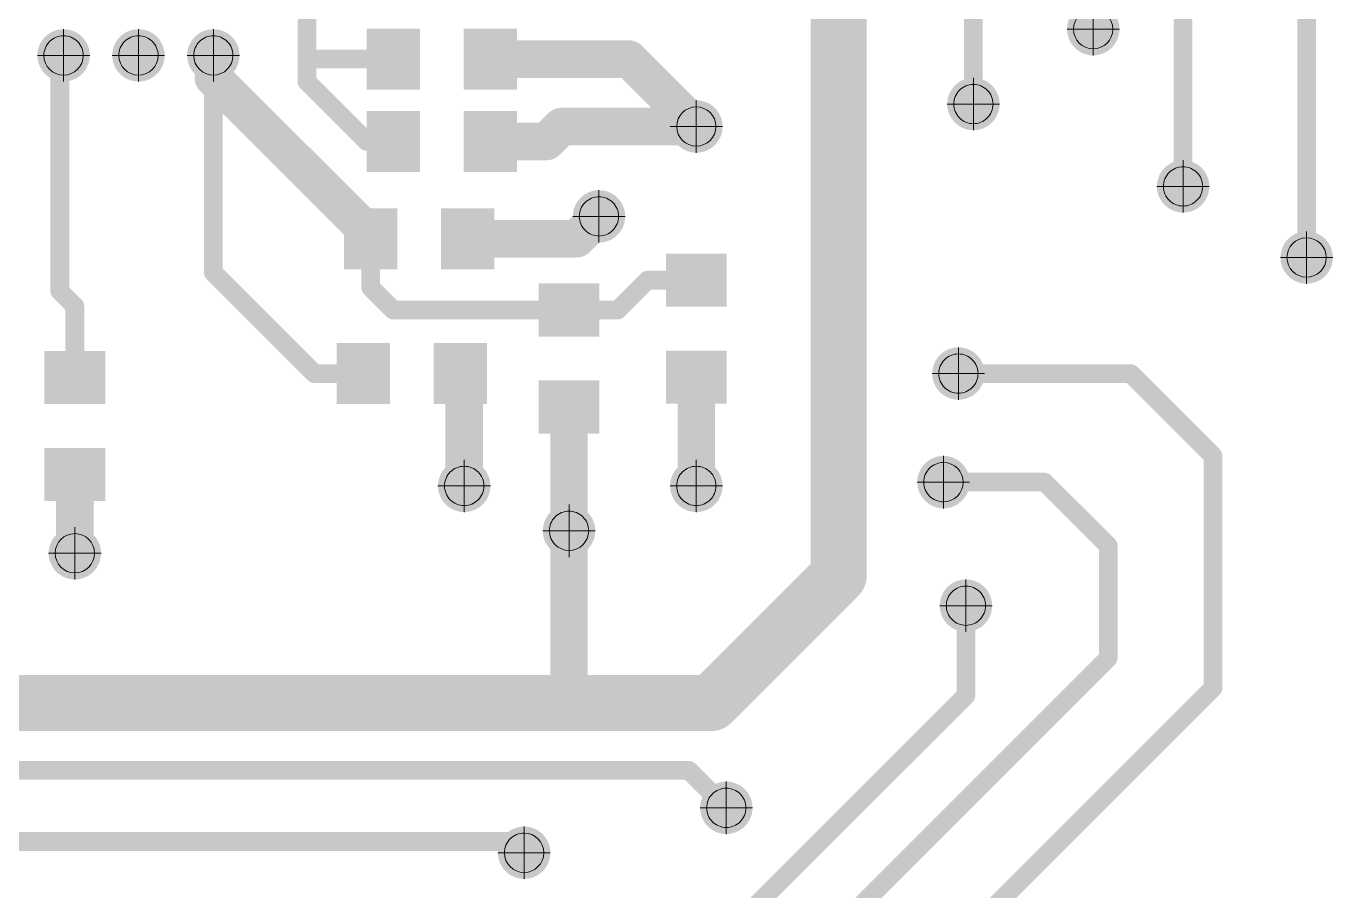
# Paper-space layout 'Лист2' of a CAD drawing. Header units: millimetres. Extents: x 0 to 421, y 0 to 298.
# Drawn here: x 251.99 to 269.44, y 199.45 to 211 of the extents above; entities that cross this region are included whole.
import ezdxf

# ---------------------------------------------------------------- set-up
doc = ezdxf.new("R2010")
doc.units = ezdxf.units.MM
for name, color, linetype in [('BottomLayer', 5, 'Continuous'), ('PDF _Геометрия', 7, 'Continuous'), ('PDF _Сплошная заливка', 7, 'Continuous'), ('ViaHoleLayer', 16, 'Continuous')]:
    doc.layers.add(name, color=color, linetype=linetype)

psp = doc.layouts.new('Лист2')

# ---------------------------------------------------------------- hatches: boundary and pattern name
at = {"layer": 'PDF _Сплошная заливка', "transparency": 33554559}
for points in [[(266.5047799462141, 210.9601310914359, -0.4142588360175092), (266.2422810037392, 210.6976321488551), (266.2422810037392, 210.6976321489574), (266.2422810037392, 210.6976321489574), (266.2422810037392, 210.9601310914359), (266.2422810037392, 210.9601310914359)], [(252.7549294129599, 210.6101347356962, -0.4142362712758887), (252.4924657478446, 210.3476357929803), (252.4924657478446, 210.3476357932104), (252.4924657478446, 210.3476357932104), (252.4924657478446, 210.6101347356962), (252.4924657478446, 210.6101347356962)], [(253.7549371434447, 210.6101340301489, -0.4142084403071853), (253.4924382009699, 210.3476350875499), (253.4924382009699, 210.3476350876631), (253.4924382009699, 210.3476350876631), (253.4924382009699, 210.6101340301489), (253.4924382009699, 210.6101340301489)], [(254.754909596571, 210.6101340301489, -0.1988478166604887), (254.6780401978035, 210.424504486416), (254.6780401978763, 210.4245044863578, -0.1988982046828557), (254.4924106540743, 210.3476350876817), (254.4924106540743, 210.3476350876631), (254.4924106540743, 210.3476350876631), (254.4924106540743, 210.6101340301489), (254.4924106540743, 210.6101340301489)], [(264.9048099102833, 209.9601254775926, -0.1989883850366352), (264.8279052342373, 209.7745312111565), (264.8279052342155, 209.7745312111783, -0.198988385526993), (264.6423109678021, 209.6976265352896), (264.6423109678021, 209.6976265351104), (264.6423109678021, 209.6976265351104), (264.6423109678021, 209.9601254775926), (264.6423109678021, 209.9601254775926)], [(261.204848334482, 209.6601386804887, -0.4142588356900664), (260.9423493919999, 209.3976397380393), (260.9423493919999, 209.3976397380102), (260.9423493919999, 209.3976397380102), (260.9423493919999, 209.6601386804887), (260.9423493919999, 209.6601386804887)], [(267.704775111853, 208.8601335544176, -0.4141580431536646), (267.4422761693781, 208.59763461179), (267.4422761693781, 208.5976346119392), (267.4422761693781, 208.5976346119392), (267.4422761693781, 208.8601335544176), (267.4422761693781, 208.8601335544176)], [(259.9047359804713, 208.459931145062, -0.1989883851286918), (259.827831304367, 208.2743368786737), (259.8278313044034, 208.2743368786446, -0.1990017657137295), (259.6422370379746, 208.1974674799681), (259.6422370379746, 208.1974674799535), (259.6422370379746, 208.1974674799535), (259.6422370379746, 208.459931145062), (259.6422370379746, 208.459931145062)], [(269.3547684646069, 207.9101438491457, -0.4141580432089789), (269.0922695221175, 207.6476449066895), (269.0922695221175, 207.647644906664), (269.0922695221175, 207.647644906664), (269.0922695221175, 207.9101438491457), (269.0922695221175, 207.9101438491457)], [(264.704787197757, 206.3601576193719, -0.4141858729589165), (264.4423235326481, 206.0976586769443), (264.4423235326481, 206.0976586768861), (264.4423235326481, 206.0976586768861), (264.4423235326481, 206.3601576193719), (264.4423235326481, 206.3601576193719)], [(264.5047997626102, 204.9102025011862, -0.4142588362907225), (264.2423008201363, 204.6477035587877), (264.2423008201363, 204.6477035587004), (264.2423008201363, 204.6477035587004), (264.2423008201363, 204.9102025011862), (264.2423008201363, 204.9102025011862)], [(258.1048843415078, 204.8601929425467, -0.198797435587496), (258.0280149427704, 204.674563398803), (258.028014942814, 204.6745633987553, -0.1988478174991369), (257.8423853990257, 204.5976940002251), (257.8423853990257, 204.5976940000646), (257.8423853990257, 204.5976940000646), (257.8423853990257, 204.8601929425467), (257.8423853990257, 204.8601929425467)], [(261.204848334482, 204.860191884226, -0.1987974356579817), (261.1279789358027, 204.6745623404272), (261.1279789357882, 204.6745623404345, -0.198847817586301), (260.9423493919999, 204.5976929417257), (260.9423493919999, 204.5976929417402), (260.9423493919999, 204.5976929417402), (260.9423493919999, 204.860191884226), (260.9423493919999, 204.860191884226)], [(259.504866942299, 204.2602094706785, -0.4142588362027566), (259.2423679998024, 203.9977105281123), (259.2423679998024, 203.9977105281928), (259.2423679998024, 203.9977105281928), (259.2423679998024, 204.2602094706785), (259.2423679998024, 204.2602094706785)], [(252.904928808663, 203.9602032710195, -0.414258836408346), (252.6424298661809, 203.697704328501), (252.6424298661809, 203.6977043285342), (252.6424298661809, 203.6977043285342), (252.6424298661809, 203.9602032710195), (252.6424298661809, 203.9602032710195)], [(264.8047985540156, 203.2601946847108, -0.1988800817798945), (264.7279291553145, 203.0746004183152), (264.7279291553291, 203.0746004182934, -0.198956113264407), (264.5422996115417, 202.9976957422909), (264.5422996115417, 202.9976957422255), (264.5422996115417, 202.9976957422255), (264.5422996115417, 203.2601946847108), (264.5422996115417, 203.2601946847108)], [(261.6048232047747, 200.5602461310095, -0.1989694848261877), (261.5279538060508, 200.3746165872549), (261.5279538060881, 200.3746165872221, -0.1988800817601752), (261.3423595396739, 200.2977471885165), (261.3423595396739, 200.2977471885274), (261.3423595396739, 200.2977471885274), (261.3423595396739, 200.5602461310095), (261.3423595396739, 200.5602461310095)], [(258.9048693594727, 199.9602545453449, -0.4142588358565322), (258.6423704169915, 199.6977556029397), (258.6423704169915, 199.6977556028596), (258.6423704169915, 199.6977556028596), (258.6423704169915, 199.9602545453449), (258.6423704169915, 199.9602545453449)]]:
    psp.add_hatch(color=7, dxfattribs=at).paths.add_polyline_path(points)

# ---------------------------------------------------------------- linework, layer by layer
at = {"layer": 'BottomLayer'}
for points, const_width in [([(266.2426931157183, 210.9604690069755), (266.2426931157183, 228.5604668269752)], 0.2499995), ([(267.4426932557185, 208.8604681269753), (267.4426932557185, 228.3604672269753)], 0.2499995), ([(269.092692495718, 207.9104700269754), (269.092692495718, 227.8104683269753)], 0.2499995), ([(264.6426912357178, 209.9604684669753), (264.6426912357178, 227.1604696269756)], 0.2499995), ([(262.8426922957183, 203.6604709069757), (262.8426922957183, 212.6604706869753)], 0.75000104), ([(255.7426963357179, 210.5604723469755), (255.7426963357179, 211.1604711469754)], 0.2499995), ([(260.0426953557185, 210.5604723469755), (258.1903978157184, 210.5604723469755)], 0.499999), ([(260.9426960957185, 209.6604716069755), (260.0426953557185, 210.5604723469755)], 0.499999), ([(252.4926977557184, 210.6104722469754), (252.4426978557181, 210.5604723469755)], 0.2499995), ([(252.4426978557181, 207.4604709269756), (252.4426978557181, 210.5604723469755)], 0.2499995), ([(254.4926962957184, 210.4104726469754), (254.4926962957184, 210.6104722469754)], 0.2499995), ([(255.7426963357179, 210.2604704069754), (255.7426963357179, 210.5604723469755)], 0.2499995), ([(256.8949978157184, 210.5604723469755), (255.7426963357179, 210.5604723469755)], 0.2499995), ([(256.6188464757183, 208.1843226669753), (254.4926962957184, 210.3104728469752)], 0.499999), ([(254.4926962957184, 207.7104729669754), (254.4926962957184, 210.3104728469752)], 0.2499995), ([(256.5426947357178, 209.4604720069756), (255.7426963357179, 210.2604704069754)], 0.2499995), ([(259.142697155718, 209.6604716069755), (258.9426975557185, 209.4604720069756)], 0.499999), ([(260.9426960957185, 209.6604716069755), (259.142697155718, 209.6604716069755)], 0.499999), ([(256.8949978157184, 209.4604720069756), (256.5426947357178, 209.4604720069756)], 0.2499995), ([(258.9426975557185, 209.4604720069756), (258.1903978157184, 209.4604720069756)], 0.499999), ([(259.6425589957184, 208.4602682669756), (259.3427627957185, 208.1604720669757)], 0.499999), ([(259.3427627957185, 208.1604720669757), (257.8903958757178, 208.1604720669757)], 0.499999), ([(256.5949958757178, 207.5081721269753), (256.5949958757178, 208.1604720669757)], 0.2499995), ([(255.8426986757181, 206.3604705869757), (254.4926962957184, 207.7104729669754)], 0.2499995), ([(260.2903986957185, 207.6081719269755), (259.8903994957177, 207.2081727269756)], 0.2499995), ([(260.9426960957185, 207.6081719269755), (260.2903986957185, 207.6081719269755)], 0.2499995), ([(252.6426974557185, 207.2604713269757), (252.4426978557181, 207.4604709269756)], 0.2499995), ([(256.894995275718, 207.2081727269756), (256.5949958757178, 207.5081721269753)], 0.2499995), ([(252.6426974557185, 206.3081719869756), (252.6426974557185, 207.2604713269757)], 0.2499995), ([(259.2426969557177, 207.2081727269756), (256.894995275718, 207.2081727269756)], 0.2499995), ([(259.8903994957177, 207.2081727269756), (259.2426969557177, 207.2081727269756)], 0.2499995), ([(257.8426972157181, 206.3081694469756), (257.790396075718, 206.3604705869757)], 0.499999), ([(256.4949960757181, 206.3604705869757), (255.8426986757181, 206.3604705869757)], 0.2499995), ([(257.8426972157181, 204.8604710469754), (257.8426972157181, 206.3081694469756)], 0.499999), ([(260.9426960957185, 204.8604710469754), (260.9426960957185, 206.3127719269755)], 0.499999), ([(266.742692115718, 206.3604680469753), (264.4426916357183, 206.3604680469753)], 0.2499995), ([(267.8426924557184, 205.2604677069753), (266.742692115718, 206.3604680469753)], 0.2499995), ([(259.2426969557177, 204.2604722469755), (259.2426969557177, 205.9127727269756)], 0.499999), ([(252.6426974557185, 205.0127719869756), (252.642694915718, 205.0127694469757)], 0.499999), ([(252.642694915718, 203.9604677669754), (252.642694915718, 205.0127694469757)], 0.499999), ([(267.8426924557184, 202.1604688269754), (267.8426924557184, 205.2604677069753)], 0.2499995), ([(265.5926918757182, 204.9104709469752), (264.2426920357179, 204.9104709469752)], 0.2499995), ([(266.4426927157178, 204.0604701069756), (265.5926918757182, 204.9104709469752)], 0.2499995), ([(259.2426969557177, 201.9604743069754), (259.2426969557177, 204.2604722469755)], 0.499999), ([(266.4426927157178, 202.5604680269753), (266.4426927157178, 204.0604701069756)], 0.2499995), ([(262.8426922957183, 203.6604709069757), (261.142690615718, 201.9604692269754)], 0.75000104), ([(264.5426914357181, 202.0604664869757), (264.5426914357181, 203.2604691669753)], 0.2499995), ([(266.4426927157178, 202.5604680269753), (261.7426944957183, 197.8604698069753)], 0.2499995), ([(259.2426918757178, 201.9604692269754), (244.2426913957183, 201.9604692269754)], 0.75000104), ([(261.142690615718, 201.9604692269754), (259.2426918757178, 201.9604692269754)], 0.75000104), ([(267.8426924557184, 202.1604688269754), (262.4426930957184, 196.7604694669753)], 0.2499995), ([(259.2426969557177, 201.9604743069754), (259.2426918757178, 201.9604692269754)], 0.499999), ([(264.5426914357181, 202.0604664869757), (261.342692755718, 198.8604678069755)], 0.2499995), ([(260.8426937557183, 201.0604684869754), (238.8426920357183, 201.0604684869754)], 0.2499995), ([(261.342692755718, 200.5604694869753), (260.8426937557183, 201.0604684869754)], 0.2499995), ([(258.4926933757183, 200.1104678469756), (237.5926945357182, 200.1104678469756)], 0.2499995), ([(258.6426930757184, 199.9604681469755), (258.4926933757183, 200.1104678469756)], 0.2499995)]:
    psp.add_lwpolyline(points, dxfattribs=dict(at, const_width=const_width))
for points, const_width in [([(258.3153962957181, 210.5604723469755, -1), (258.0653993357178, 210.5604723469755, -1)], 0.2499995), ([(260.1676938357182, 210.5604723469755, -1), (259.9176968757179, 210.5604723469755, -1)], 0.2499995), ([(260.1676938357182, 210.5604723469755, -1), (259.9176968757179, 210.5604723469755, -1)], 0.2499995), ([(252.5051970957179, 210.5604723469755, -1), (252.3801986157182, 210.5604723469755, -1)], 0.12499848), ([(252.5051970957179, 210.5604723469755, -1), (252.3801986157182, 210.5604723469755, -1)], 0.12499848), ([(252.5551969957182, 210.6104722469754, -1), (252.4301985157185, 210.6104722469754, -1)], 0.12499848), ([(254.5551955357182, 210.6104722469754, -1), (254.4301970557185, 210.6104722469754, -1)], 0.12499848), ([(255.8051955757178, 210.5604723469755, -1), (255.6801970957181, 210.5604723469755, -1)], 0.12499848), ([(255.8051955757178, 210.5604723469755, -1), (255.6801970957181, 210.5604723469755, -1)], 0.12499848), ([(255.8051955757178, 210.5604723469755, -1), (255.6801970957181, 210.5604723469755, -1)], 0.12499848), ([(256.9574970557182, 210.5604723469755, -1), (256.8324985757185, 210.5604723469755, -1)], 0.12499848), ([(254.6176947757181, 210.3104728469752, -1), (254.3676978157177, 210.3104728469752, -1)], 0.2499995), ([(254.5551955357182, 210.4104726469754, -1), (254.4301970557185, 210.4104726469754, -1)], 0.12499848), ([(254.5551955357182, 210.3104728469752, -1), (254.4301970557185, 210.3104728469752, -1)], 0.12499848), ([(255.8051955757178, 210.2604704069754, -1), (255.6801970957181, 210.2604704069754, -1)], 0.12499848), ([(255.8051955757178, 210.2604704069754, -1), (255.6801970957181, 210.2604704069754, -1)], 0.12499848), ([(259.2676956357186, 209.6604716069755, -1), (259.0176986757183, 209.6604716069755, -1)], 0.2499995), ([(259.2676956357186, 209.6604716069755, -1), (259.0176986757183, 209.6604716069755, -1)], 0.2499995), ([(261.0676945757182, 209.6604716069755, -1), (260.8176976157179, 209.6604716069755, -1)], 0.2499995), ([(261.0676945757182, 209.6604716069755, -1), (260.8176976157179, 209.6604716069755, -1)], 0.2499995), ([(256.6051939757185, 209.4604720069756, -1), (256.4801954957179, 209.4604720069756, -1)], 0.12499848), ([(256.6051939757185, 209.4604720069756, -1), (256.4801954957179, 209.4604720069756, -1)], 0.12499848), ([(256.9574970557182, 209.4604720069756, -1), (256.8324985757185, 209.4604720069756, -1)], 0.12499848), ([(258.3153962957181, 209.4604720069756, -1), (258.0653993357178, 209.4604720069756, -1)], 0.2499995), ([(259.0676960357182, 209.4604720069756, -1), (258.8176990757179, 209.4604720069756, -1)], 0.2499995), ([(259.0676960357182, 209.4604720069756, -1), (258.8176990757179, 209.4604720069756, -1)], 0.2499995), ([(259.7675574757181, 208.4602682669756, -1), (259.5175605157178, 208.4602682669756, -1)], 0.2499995), ([(256.743844955718, 208.1843226669753, -1), (256.4938479957177, 208.1843226669753, -1)], 0.2499995), ([(258.0153943557184, 208.1604720669757, -1), (257.7653973957181, 208.1604720669757, -1)], 0.2499995), ([(259.4677612757182, 208.1604720669757, -1), (259.2177643157179, 208.1604720669757, -1)], 0.2499995), ([(259.4677612757182, 208.1604720669757, -1), (259.2177643157179, 208.1604720669757, -1)], 0.2499995), ([(256.6574951157186, 208.1604720669757, -1), (256.532496635718, 208.1604720669757, -1)], 0.12499848), ([(254.5551955357182, 207.7104729669754, -1), (254.4301970557185, 207.7104729669754, -1)], 0.12499848), ([(254.5551955357182, 207.7104729669754, -1), (254.4301970557185, 207.7104729669754, -1)], 0.12499848), ([(260.3528979357184, 207.6081719269755, -1), (260.2278994557178, 207.6081719269755, -1)], 0.12499848), ([(260.3528979357184, 207.6081719269755, -1), (260.2278994557178, 207.6081719269755, -1)], 0.12499848), ([(261.0051953357183, 207.6081719269755, -1), (260.8801968557177, 207.6081719269755, -1)], 0.12499848), ([(252.5051970957179, 207.4604709269756, -1), (252.3801986157182, 207.4604709269756, -1)], 0.12499848), ([(252.5051970957179, 207.4604709269756, -1), (252.3801986157182, 207.4604709269756, -1)], 0.12499848), ([(256.6574951157186, 207.5081721269753, -1), (256.532496635718, 207.5081721269753, -1)], 0.12499848), ([(256.6574951157186, 207.5081721269753, -1), (256.532496635718, 207.5081721269753, -1)], 0.12499848), ([(252.7051966957183, 207.2604713269757, -1), (252.5801982157186, 207.2604713269757, -1)], 0.12499848), ([(252.7051966957183, 207.2604713269757, -1), (252.5801982157186, 207.2604713269757, -1)], 0.12499848), ([(256.9574945157178, 207.2081727269756, -1), (256.8324960357181, 207.2081727269756, -1)], 0.12499848), ([(256.9574945157178, 207.2081727269756, -1), (256.8324960357181, 207.2081727269756, -1)], 0.12499848), ([(259.3051961957185, 207.2081727269756, -1), (259.1801977157179, 207.2081727269756, -1)], 0.12499848), ([(259.3051961957185, 207.2081727269756, -1), (259.1801977157179, 207.2081727269756, -1)], 0.12499848), ([(259.9528987357185, 207.2081727269756, -1), (259.8279002557179, 207.2081727269756, -1)], 0.12499848), ([(259.9528987357185, 207.2081727269756, -1), (259.8279002557179, 207.2081727269756, -1)], 0.12499848), ([(257.9153945557177, 206.3604705869757, -1), (257.6653975957183, 206.3604705869757, -1)], 0.2499995), ([(255.905197915718, 206.3604705869757, -1), (255.7801994357183, 206.3604705869757, -1)], 0.12499848), ([(255.905197915718, 206.3604705869757, -1), (255.7801994357183, 206.3604705869757, -1)], 0.12499848), ([(256.5574953157179, 206.3604705869757, -1), (256.4324968357182, 206.3604705869757, -1)], 0.12499848), ([(257.9676956957178, 206.3081694469756, -1), (257.7176987357184, 206.3081694469756, -1)], 0.2499995), ([(257.9676956957178, 206.3081694469756, -1), (257.7176987357184, 206.3081694469756, -1)], 0.2499995), ([(261.0676945757182, 206.3127719269755, -1), (260.8176976157179, 206.3127719269755, -1)], 0.2499995), ([(266.8051913557179, 206.3604680469753, -1), (266.6801928757181, 206.3604680469753, -1)], 0.12499848), ([(266.8051913557179, 206.3604680469753, -1), (266.6801928757181, 206.3604680469753, -1)], 0.12499848), ([(252.7051966957183, 206.3081719869756, -1), (252.5801982157186, 206.3081719869756, -1)], 0.12499848), ([(259.3676954357184, 205.9127727269756, -1), (259.117698475718, 205.9127727269756, -1)], 0.2499995), ([(252.7676933957177, 205.0127694469757, -1), (252.5176964357183, 205.0127694469757, -1)], 0.2499995), ([(252.7676933957177, 205.0127694469757, -1), (252.5176964357183, 205.0127694469757, -1)], 0.2499995), ([(252.7676959357182, 205.0127719869756, -1), (252.5176989757178, 205.0127719869756, -1)], 0.2499995), ([(267.9051916957183, 205.2604677069753, -1), (267.7801932157186, 205.2604677069753, -1)], 0.12499848), ([(267.9051916957183, 205.2604677069753, -1), (267.7801932157186, 205.2604677069753, -1)], 0.12499848), ([(257.9676956957178, 204.8604710469754, -1), (257.7176987357184, 204.8604710469754, -1)], 0.2499995), ([(261.0676945757182, 204.8604710469754, -1), (260.8176976157179, 204.8604710469754, -1)], 0.2499995), ([(265.655191115718, 204.9104709469752, -1), (265.5301926357183, 204.9104709469752, -1)], 0.12499848), ([(265.655191115718, 204.9104709469752, -1), (265.5301926357183, 204.9104709469752, -1)], 0.12499848), ([(259.3676954357184, 204.2604722469755, -1), (259.117698475718, 204.2604722469755, -1)], 0.2499995), ([(259.3676954357184, 204.2604722469755, -1), (259.117698475718, 204.2604722469755, -1)], 0.2499995), ([(252.7676933957177, 203.9604677669754, -1), (252.5176964357183, 203.9604677669754, -1)], 0.2499995), ([(266.5051919557186, 204.0604701069756, -1), (266.380193475718, 204.0604701069756, -1)], 0.12499848), ([(266.5051919557186, 204.0604701069756, -1), (266.380193475718, 204.0604701069756, -1)], 0.12499848), ([(263.0301925557183, 203.6604709069757, -1), (262.6551920357183, 203.6604709069757, -1)], 0.37500052), ([(263.0301925557183, 203.6604709069757, -1), (262.6551920357183, 203.6604709069757, -1)], 0.37500052), ([(266.5051919557186, 202.5604680269753, -1), (266.380193475718, 202.5604680269753, -1)], 0.12499848), ([(266.5051919557186, 202.5604680269753, -1), (266.380193475718, 202.5604680269753, -1)], 0.12499848), ([(259.4301921357178, 201.9604692269754, -1), (259.0551916157178, 201.9604692269754, -1)], 0.37500052), ([(259.4301921357178, 201.9604692269754, -1), (259.0551916157178, 201.9604692269754, -1)], 0.37500052), ([(261.330190875718, 201.9604692269754, -1), (260.9551903557181, 201.9604692269754, -1)], 0.37500052), ([(261.330190875718, 201.9604692269754, -1), (260.9551903557181, 201.9604692269754, -1)], 0.37500052), ([(267.9051916957183, 202.1604688269754, -1), (267.7801932157186, 202.1604688269754, -1)], 0.12499848), ([(267.9051916957183, 202.1604688269754, -1), (267.7801932157186, 202.1604688269754, -1)], 0.12499848), ([(259.3676903557184, 201.9604692269754, -1), (259.1176933957181, 201.9604692269754, -1)], 0.2499995), ([(259.3676954357184, 201.9604743069754, -1), (259.117698475718, 201.9604743069754, -1)], 0.2499995), ([(259.3676954357184, 201.9604743069754, -1), (259.117698475718, 201.9604743069754, -1)], 0.2499995), ([(264.6051906757179, 202.0604664869757, -1), (264.4801921957182, 202.0604664869757, -1)], 0.12499848), ([(264.6051906757179, 202.0604664869757, -1), (264.4801921957182, 202.0604664869757, -1)], 0.12499848), ([(260.9051929957182, 201.0604684869754, -1), (260.7801945157184, 201.0604684869754, -1)], 0.12499848), ([(260.9051929957182, 201.0604684869754, -1), (260.7801945157184, 201.0604684869754, -1)], 0.12499848), ([(261.4051919957178, 200.5604694869753, -1), (261.2801935157181, 200.5604694869753, -1)], 0.12499848), ([(258.5551926157182, 200.1104678469756, -1), (258.4301941357185, 200.1104678469756, -1)], 0.12499848), ([(258.5551926157182, 200.1104678469756, -1), (258.4301941357185, 200.1104678469756, -1)], 0.12499848), ([(258.7051923157183, 199.9604681469755, -1), (258.5801938357185, 199.9604681469755, -1)], 0.12499848)]:
    psp.add_lwpolyline(points, format="xyb", close=True, dxfattribs=dict(at, const_width=const_width))
for points in [[(256.5393978157185, 210.9668723469754), (257.2505978157183, 210.9668723469754), (256.5393978157185, 210.1540723469757), (257.2505978157183, 210.1540723469757)], [(257.8347978157185, 210.9668723469754), (258.5459978157182, 210.9668723469754), (257.8347978157185, 210.1540723469757), (258.5459978157182, 210.1540723469757)], [(256.5393978157185, 209.8668720069754), (257.2505978157183, 209.8668720069754), (256.5393978157185, 209.0540720069753), (257.2505978157183, 209.0540720069753)], [(257.8347978157185, 209.8668720069754), (258.5459978157182, 209.8668720069754), (257.8347978157185, 209.0540720069753), (258.5459978157182, 209.0540720069753)], [(256.2393958757179, 208.5668720669755), (256.9505958757186, 208.5668720669755), (256.2393958757179, 207.7540720669754), (256.9505958757186, 207.7540720669754)], [(257.5347958757179, 208.5668720669755), (258.2459958757186, 208.5668720669755), (257.5347958757179, 207.7540720669754), (258.2459958757186, 207.7540720669754)], [(261.3490960957183, 207.9637719269754), (261.3490960957183, 207.2525719269756), (260.5362960957177, 207.9637719269754), (260.5362960957177, 207.2525719269756)], [(259.6490969557185, 207.5637727269755), (259.6490969557185, 206.8525727269753), (258.8362969557179, 207.5637727269755), (258.8362969557179, 206.8525727269753)], [(253.0490974557183, 206.6637719869755), (253.0490974557183, 205.9525719869753), (252.2362974557186, 206.6637719869755), (252.2362974557186, 205.9525719869753)], [(256.1393960757182, 206.7668705869755), (256.8505960757179, 206.7668705869755), (256.1393960757182, 205.9540705869754), (256.8505960757179, 205.9540705869754)], [(257.4347960757182, 206.7668705869755), (258.1459960757179, 206.7668705869755), (257.4347960757182, 205.9540705869754), (258.1459960757179, 205.9540705869754)], [(261.3490960957183, 206.6683719269754), (261.3490960957183, 205.9571719269757), (260.5362960957177, 206.6683719269754), (260.5362960957177, 205.9571719269757)], [(259.6490969557185, 206.2683727269755), (259.6490969557185, 205.5571727269753), (258.8362969557179, 206.2683727269755), (258.8362969557179, 205.5571727269753)], [(253.0490974557183, 205.3683719869755), (253.0490974557183, 204.6571719869753), (252.2362974557186, 205.3683719869755), (252.2362974557186, 204.6571719869753)]]:
    psp.add_solid(points, dxfattribs=at)
at = {"layer": 'PDF _Геометрия', "lineweight": 9}
for points in [[(265.9799231707443, 210.9599547045682, -0.4140361063626203), (266.2423868358524, 211.2227711434152, -0.41403610670995), (266.5048505009095, 210.9599547045682, -0.41381057395446), (266.2423868358524, 210.6974910395438, -0.4138105736071698)], [(252.2298609732411, 210.6102758451975, -0.4143145161155813), (252.492324638351, 210.8727395103133, -0.4143145161497327), (252.7547883034517, 210.6102758451975, -0.4140361065402444), (252.492324638351, 210.3474594063323, -0.4140361065058978)], [(253.2299745358546, 210.6102751396465, -0.4143145159900068), (253.4924382009699, 210.8727388047369, -0.4143145163692492), (253.7549018661516, 210.6102751396465, -0.4140361066645949), (253.4924382009699, 210.347458700865, -0.414036106661992)], [(254.2300880984744, 210.6102751396465, -0.4143145161937066), (254.4925517635752, 210.87273880462, -0.4143145161645921), (254.7550154286478, 210.6102751396465, -0.4140361064603749), (254.4925517635752, 210.3474587007518, -0.4140361064891552)], [(264.3797414705655, 209.9600902002153, -0.4143145163155036), (264.6422051356808, 210.2225538653602, -0.4143145164129209), (264.9046688006579, 209.9600902002153, -0.4143145162685075), (264.6422051356808, 209.6976265350668, -0.4143145161710902)], [(260.6798504495259, 209.659962293621, -0.4140361060144417), (260.9423141146276, 209.9227787324571, -0.414036106778327), (261.2047777798011, 209.659962293621, -0.4138105735556972), (260.9423141146276, 209.3974986285016, -0.4138105731673393)], [(267.1797066721333, 208.8600629996745, -0.414314516359024), (267.4421703372495, 209.1225266647393, -0.4143145162515322), (267.7046340022703, 208.8600629996745, -0.4143145161777894), (267.4421703372495, 208.59759933446, -0.4143145159088088)], [(259.3798792049943, 208.4600722545601, -0.414314516356808), (259.6423428701023, 208.7225359198146, -0.4143145161871584), (259.9048065352258, 208.4600722545601, -0.4143145156400801), (259.6423428701023, 208.1976085894585, -0.4143145161864029)], [(268.8296294701336, 207.9101085717721, -0.4138105736362236), (269.0920931352498, 208.1725722370052, -0.4140361062670548), (269.3549095742096, 207.9101085717721, -0.4140361064585296), (269.0920931352498, 207.6476449066163, -0.413810573827839)], [(264.1797187580455, 206.360228174115, -0.4143145157930566), (264.4421824231536, 206.6226918393186, -0.4143145155046827), (264.7046460882416, 206.360228174115, -0.4143145162040833), (264.4421824231536, 206.0977645089592, -0.414314516115783)], [(257.5800275660372, 204.8602634972899, -0.4143145161952179), (257.8424912311543, 205.1227271623256, -0.4143145162319885), (258.1049548964297, 204.8602634972899, -0.4143145165548156), (257.8424912311543, 204.597799832251, -0.4143145161415729)], [(260.6798504495259, 204.8602624389691, -0.4143145161755227), (260.9423141146276, 205.1227261040044, -0.4143145161875109), (261.2047777798748, 204.8602624389691, -0.4143145159909638), (260.9423141146276, 204.5977987738606, -0.4143145159789253)], [(263.9796960455192, 204.9101672238126, -0.4143145160246117), (264.2421597106345, 205.1726308889065, -0.4140361066941787), (264.5049761495216, 204.9101672238126, -0.4140361063980336), (264.2421597106345, 204.6477035586709, -0.4143145157276752)], [(258.9798337799552, 204.2603505801726, -0.414314516082387), (259.2422974450551, 204.5228142452916, -0.4143145160560932), (259.5047611100331, 204.2603505801726, -0.4140361062316663), (259.2422974450551, 203.9975341412924, -0.4140361066337385)], [(252.3797898142052, 203.9602032710195, -0.4140361066404834), (252.6426062530559, 204.2226669361612, -0.4138105739371683), (252.9050699180475, 203.9602032710195, -0.4138105735003036), (252.6426062530559, 203.6977396058455, -0.4140361064554071)], [(264.2799065011727, 203.260124129964, -0.4143145158857391), (264.5423701662889, 203.5225877952184, -0.414314516195016), (264.8048338312797, 203.260124129964, -0.4143145160082912), (264.5423701662889, 202.9976604648991, -0.4143145164520593)], [(261.0798958745722, 200.5603166857563, -0.4143145163959964), (261.3423595396739, 200.8227803509085, -0.4143145164707465), (261.6048232047301, 200.5603166857563, -0.4143145161849422), (261.3423595396739, 200.2978530206187, -0.4143145157336693)], [(258.379765642389, 199.9603956548426, -0.4143145160663692), (258.6422293074979, 200.2228593201339, -0.4140361061836615), (258.9050457464277, 199.9603956548426, -0.4137583893095178), (258.6422293074979, 199.6975792159005, -0.4140361064929403)]]:
    psp.add_lwpolyline(points, format="xyb", close=True, dxfattribs=at)
for points in [[(266.2423868358524, 210.6100031510855), (266.2423868358524, 211.3102590317858)], [(252.492324638351, 210.2599715179722), (252.492324638351, 210.9602273986729)], [(253.4924382009699, 210.2599708124249), (253.4924382009699, 210.9602266931256)], [(254.4925517635752, 210.2599708124249), (254.4925517635752, 210.9602266931256)], [(265.8924352823692, 210.9599547045682), (266.5923383893355, 210.9599547045682)], [(252.1423730848742, 210.6102758451975), (252.8422761918332, 210.6102758451975)], [(253.142486647494, 210.6102751396465), (253.8423897544458, 210.6102751396465)], [(254.1426002101002, 210.6102751396465), (254.8425033170511, 210.6102751396465)], [(264.6422051356808, 209.6101386467399), (264.6422051356808, 210.310041753698)], [(260.9423141146276, 209.3100107401383), (260.9423141146276, 210.0102666208386)], [(264.2922535822058, 209.9600902002153), (264.9921566891567, 209.9600902002153)], [(260.5923625611508, 209.659962293621), (261.2922656681026, 209.659962293621)], [(267.4421703372495, 208.5101114461918), (267.4421703372495, 209.2100145531499)], [(259.6423428701023, 208.1101207010806), (259.6423428701023, 208.8100238080392)], [(267.0922187837591, 208.8600629996745), (267.7921218907254, 208.8600629996745)], [(259.2923913166264, 208.4600722545601), (259.9922944235782, 208.4600722545601)], [(269.0920931352498, 207.5601570182894), (269.0920931352498, 208.2600601252479)], [(268.7421415817666, 207.9101085717721), (269.4423974624683, 207.9101085717721)], [(264.4421824231536, 206.0102766206396), (264.4421824231536, 206.7101797275982)], [(264.0922308696713, 206.360228174115), (264.7921339766294, 206.360228174115)], [(264.2421597106345, 204.5602156703371), (264.2421597106345, 205.260118777288)], [(257.8424912311543, 204.5103119438145), (257.8424912311543, 205.2102150507726)], [(260.9423141146276, 204.5103108854937), (260.9423141146276, 205.2102139924518)], [(263.8922081571586, 204.9101672238126), (264.5924640378594, 204.9101672238126)], [(257.4925396776639, 204.8602634972899), (258.1924427846293, 204.8602634972899)], [(260.5923625611508, 204.8602624389691), (261.2922656681026, 204.8602624389691)], [(259.2422974450551, 203.9100462529545), (259.2422974450551, 204.6103021336553)], [(252.6426062530559, 203.6102517175368), (252.6426062530559, 204.3101548244954)], [(258.8923458915801, 204.2603505801726), (259.5922489985319, 204.2603505801726)], [(252.2923019258301, 203.9602032710195), (252.9925578065308, 203.9602032710195)], [(264.5423701662889, 202.9101725764845), (264.5423701662889, 203.610075683443)], [(264.192418612814, 203.260124129964), (264.8923217197648, 203.260124129964)], [(261.3423595396739, 200.2103651322809), (261.3423595396739, 200.910268239239)], [(260.992407986198, 200.5603166857563), (261.6923110931489, 200.5603166857563)], [(258.6422293074979, 199.6100913276209), (258.6422293074979, 200.3103472083217)], [(258.2922777540139, 199.9603956548426), (258.9925336347146, 199.9603956548426)]]:
    psp.add_lwpolyline(points, dxfattribs=at)
at = {"layer": 'ViaHoleLayer', "const_width": 0.3499993}
for points in [[(266.4177582460275, 210.9605914251015, -1), (266.0677564060275, 210.9605914251015, -1)], [(252.6677628860275, 210.6105946651014, -1), (252.3177610460275, 210.6105946651014, -1)], [(253.6677608860277, 210.6105946651014, -1), (253.3177590460277, 210.6105946651014, -1)], [(254.6677614260275, 210.6105946651014, -1), (254.3177595860275, 210.6105946651014, -1)], [(264.8177563660279, 209.9605908851013, -1), (264.4677545260279, 209.9605908851013, -1)], [(261.1177612260276, 209.6605940251015, -1), (260.7677593860276, 209.6605940251015, -1)], [(267.6177583860276, 208.8605905451013, -1), (267.2677565460276, 208.8605905451013, -1)], [(259.8176241260276, 208.4603906851016, -1), (259.4676222860276, 208.4603906851016, -1)], [(269.267757626028, 207.9105924451014, -1), (268.917755786028, 207.9105924451014, -1)], [(264.6177567660275, 206.3605904651013, -1), (264.2677549260275, 206.3605904651013, -1)], [(264.417757166028, 204.9105933651012, -1), (264.067755326028, 204.9105933651012, -1)], [(258.0177623460281, 204.8605934651014, -1), (257.6677605060281, 204.8605934651014, -1)], [(261.1177612260276, 204.8605934651014, -1), (260.7677593860276, 204.8605934651014, -1)], [(259.4177620860278, 204.2605946651015, -1), (259.0677602460278, 204.2605946651015, -1)], [(252.8177600460281, 203.9605901851014, -1), (252.4677582060281, 203.9605901851014, -1)], [(264.7177565660281, 203.2605915851013, -1), (264.3677547260281, 203.2605915851013, -1)], [(261.517757886028, 200.5605919051013, -1), (261.167756046028, 200.5605919051013, -1)], [(258.8177582060275, 199.9605905651015, -1), (258.4677563660275, 199.9605905651015, -1)]]:
    psp.add_lwpolyline(points, format="xyb", close=True, dxfattribs=at)

doc.saveas('drawing.dxf')
